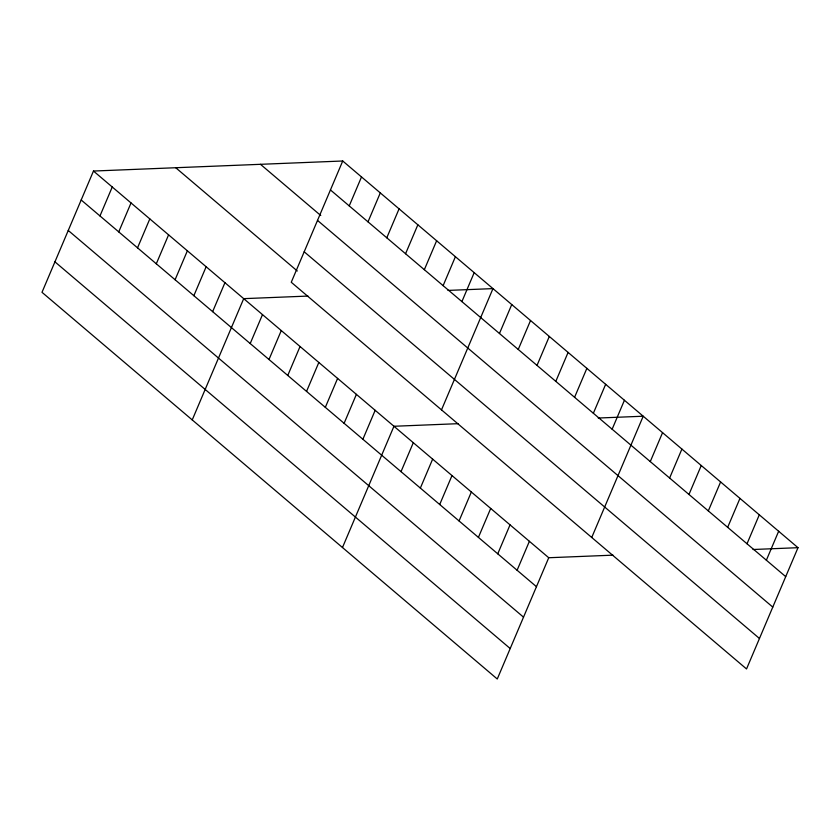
<?xml version="1.0" encoding="UTF-8"?>
<svg xmlns="http://www.w3.org/2000/svg" width="840" height="840" viewBox="0 0 840 840"><rect width="100%" height="100%" fill="white"/><g stroke="black" fill="none" stroke-linecap="round" stroke-linejoin="round"><path stroke-width="1.26" d="M342.731 160.997L291.26 282.261L746.529 668.955L798 547.691L342.731 160.997L93.471 171.045L42 292.31L497.269 679.004L548.74 557.739L613 555.156M99.971 215.943L112.255 186.995M118.745 231.893L131.03 202.944M137.529 247.842L149.814 218.904M156.303 263.791L168.588 234.853M175.088 279.741L187.373 250.803M193.862 295.691L206.147 266.752M212.646 311.651L224.931 282.702M192.234 419.916L243.705 298.651L307.976 296.069M250.204 343.55L262.49 314.612M268.989 359.499L281.274 330.561M349.23 205.895L361.515 176.946M287.763 375.449L300.048 346.51M368.004 221.844L380.289 192.906M306.548 391.398L318.832 362.46M386.788 237.794L399.074 208.856M325.322 407.358L337.606 378.409M405.562 253.743L417.848 224.805M344.106 423.308L356.391 394.359M424.347 269.693L436.632 240.755M362.88 439.257L375.165 410.319M443.121 285.653L455.406 256.704M342.479 547.523L393.95 426.269L458.209 423.675M461.906 301.602L474.191 272.654M401.016 471.639L413.301 442.701M441.504 409.868L492.975 288.614L447.983 290.419M420.357 488.082L432.642 459.134M499.464 333.501L511.749 304.563M439.709 504.515L451.994 475.566M518.249 349.451L530.534 320.512M459.06 520.947L471.345 492.009M537.023 365.4L549.308 336.462M478.411 537.38L490.697 508.442M555.807 381.36L568.092 352.411M497.753 553.812L510.038 524.874M574.581 397.31L586.866 368.361M517.104 570.255L529.389 541.307M593.365 413.259L605.65 384.321M612.139 429.209L624.425 400.27M591.738 537.474L643.209 416.22L598.227 418.036M650.275 461.591L662.561 432.653M669.617 478.034L681.901 449.085M688.968 494.466L701.253 465.518M708.32 510.899L720.605 481.961M727.671 527.331L739.956 498.393M747.012 543.764L759.297 514.826M766.364 560.207L778.649 531.258M753.018 549.507L798 547.691M330.445 189.945L785.715 576.639M260.474 164.315L320.764 215.523M317.52 220.406L772.779 607.1M304.195 251.79L759.465 638.495M175.728 167.727L297.297 270.994M93.471 171.045L548.74 557.739M81.186 199.983L536.456 586.688M68.25 230.454L523.519 617.148M54.936 261.839L510.195 648.533"/></g></svg>
